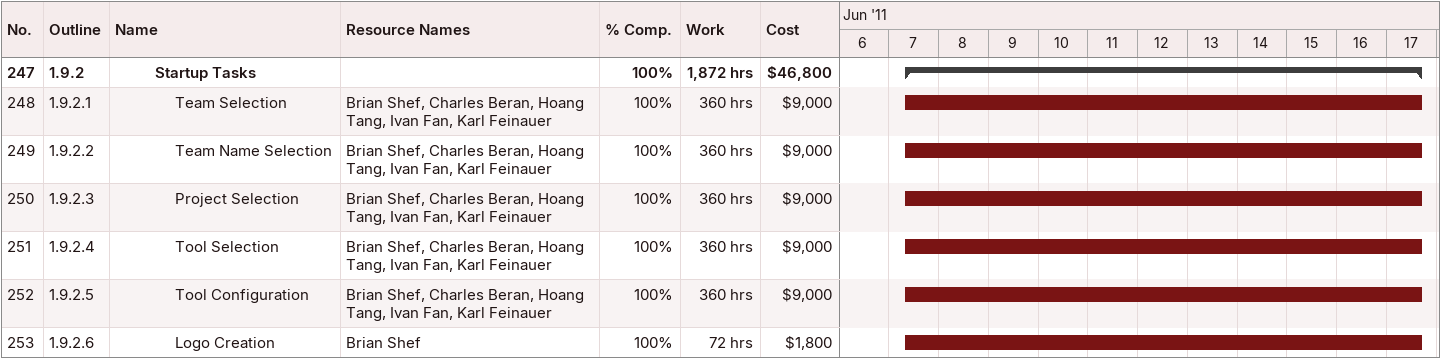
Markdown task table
| ID | WBS | Task | Start | Finish | Resources | % complete | Work (h) | Cost ($) |
|---|---|---|---|---|---|---|---|---|
| 247 | 1.9.2 | **Startup Tasks** | 2011-06-07 | 2011-06-17 |  | 100 | 1872 | 46800 |
| 248 | 1.9.2.1 | Team Selection | 2011-06-07 | 2011-06-17 | Brian Shef, Charles Beran, Hoang Tang, Ivan Fan, Karl Feinauer | 100 | 360 | 9000 |
| 249 | 1.9.2.2 | Team Name Selection | 2011-06-07 | 2011-06-17 | Brian Shef, Charles Beran, Hoang Tang, Ivan Fan, Karl Feinauer | 100 | 360 | 9000 |
| 250 | 1.9.2.3 | Project Selection | 2011-06-07 | 2011-06-17 | Brian Shef, Charles Beran, Hoang Tang, Ivan Fan, Karl Feinauer | 100 | 360 | 9000 |
| 251 | 1.9.2.4 | Tool Selection | 2011-06-07 | 2011-06-17 | Brian Shef, Charles Beran, Hoang Tang, Ivan Fan, Karl Feinauer | 100 | 360 | 9000 |
| 252 | 1.9.2.5 | Tool Configuration | 2011-06-07 | 2011-06-17 | Brian Shef, Charles Beran, Hoang Tang, Ivan Fan, Karl Feinauer | 100 | 360 | 9000 |
| 253 | 1.9.2.6 | Logo Creation | 2011-06-07 | 2011-06-17 | Brian Shef | 100 | 72 | 1800 |
